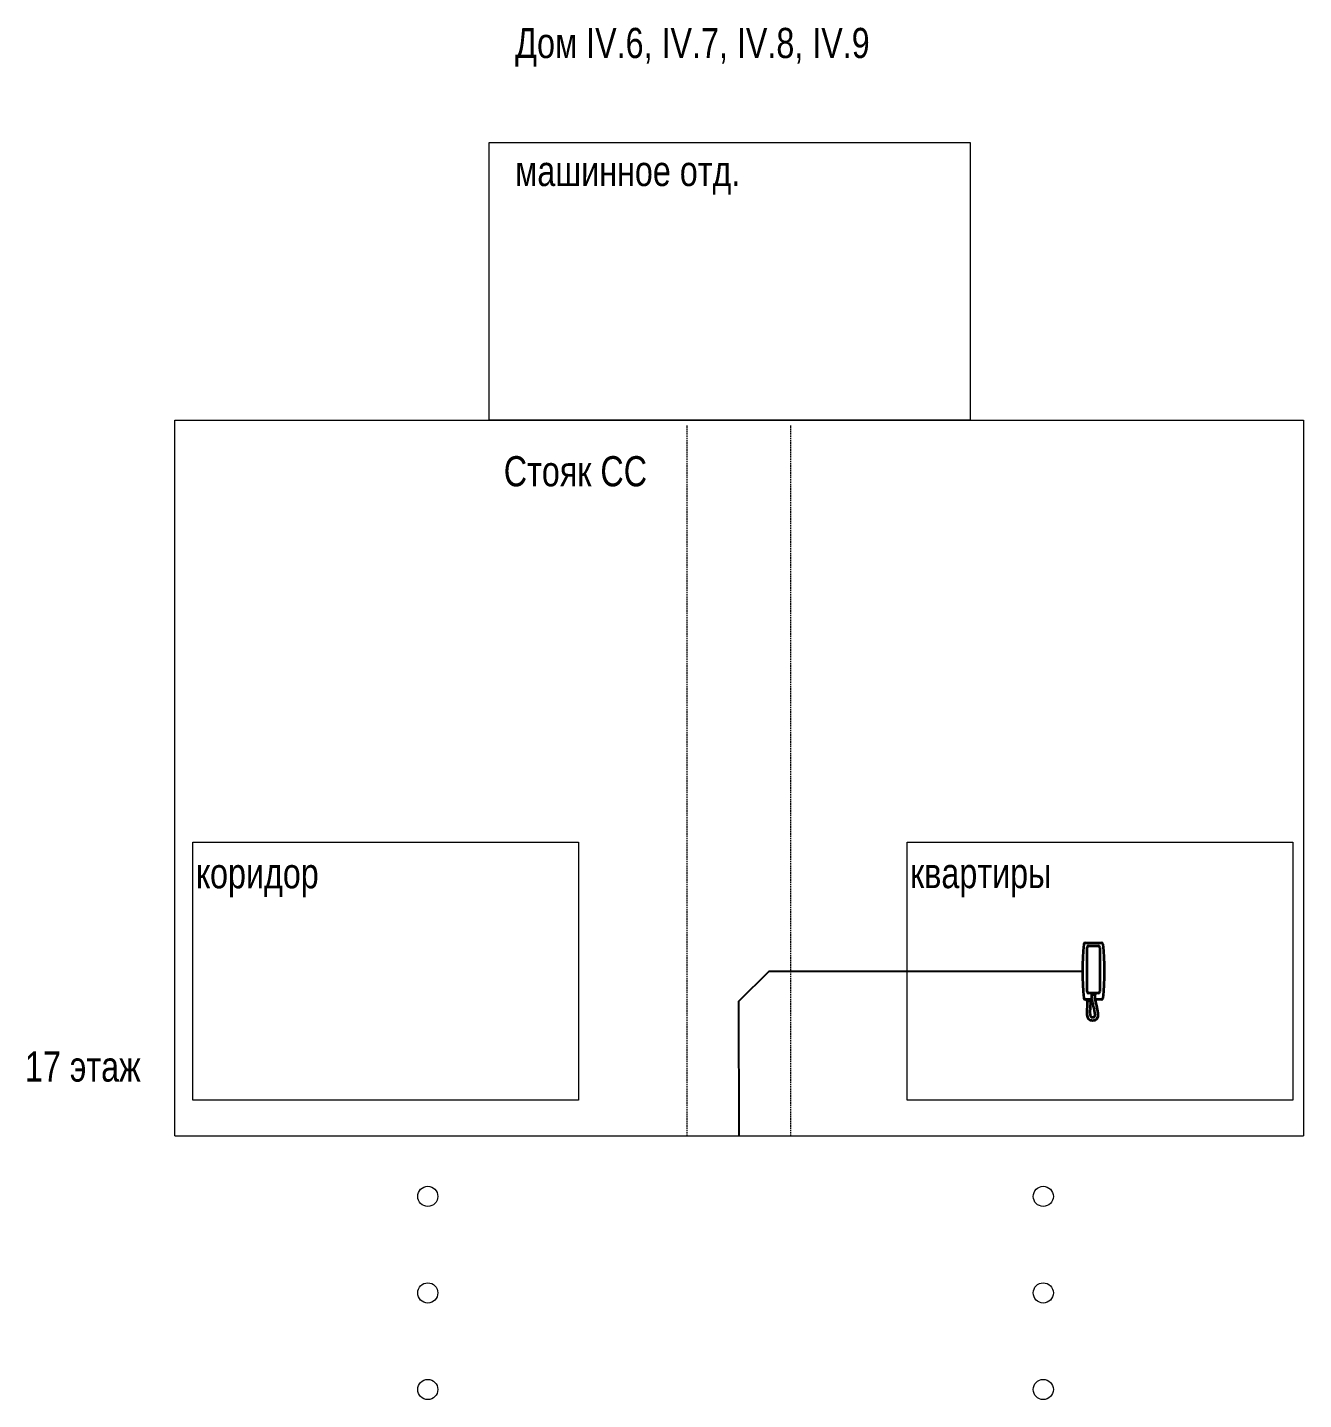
# Model space of a CAD drawing. Header units: millimetres. Extents: x 22492 to 271673, y 243 to 77571.
# Drawn here: x 47949 to 69091, y 52328 to 75066 of the extents above; entities that cross this region are included whole.
import ezdxf

# ---------------------------------------------------------------- set-up
doc = ezdxf.new("R2010")
doc.units = ezdxf.units.MM
doc.linetypes.add('разрез IV.6-9$0$DASHEDX2', pattern=[38.1, 25.4, -12.7])
for name, color, linetype, lineweight in [('Mp.E.LC.00.cable', 30, 'Continuous', 25), ('Mp.E.LC.12.IA-AC.Eq', 6, 'Continuous', 35), ('разрез IV.6-9$0$Mp.XREF', 8, 'Continuous', 0)]:
    doc.layers.add(name, color=color, linetype=linetype, lineweight=lineweight)
doc.styles.add('разрез IV.6-9$0$1-100', font='Fokad_u.shx', dxfattribs={"width": 0.8, "height": 200})
doc.styles.add('разрез IV.6-9$0$разрез домов!!$0$1-100', font='Fokad_u.shx', dxfattribs={"width": 0.8, "height": 200})

msp = doc.modelspace()

# ---------------------------------------------------------------- linework, layer by layer
at = {"layer": 'Mp.E.LC.00.cable'}
msp.add_lwpolyline([(59740.5, 56697.6), (59737.1, 58928.2), (60237.1, 59428.2), (65426.6, 59428.2)], dxfattribs=at)
at = {"layer": 'Mp.E.LC.12.IA-AC.Eq'}
for p, q in [((65476.2, 59898.8), (65743.1, 59898.8)), ((65505.1, 59088.3), (65505.1, 59820.3)), ((65531.2, 59846.5), (65688.1, 59846.5)), ((65714.2, 59820.3), (65714.2, 59088.3)), ((65588.3, 58957.6), (65476.2, 58957.6)), ((65505.1, 58957.6), (65557.4, 58957.6)), ((65505.1, 58931.4), (65505.1, 58957.6)), ((65557.4, 58931.4), (65505.1, 58931.4)), ((65688.1, 59062.2), (65531.2, 59062.2)), ((65557.4, 58957.6), (65557.4, 58931.4)), ((65583.5, 59062.2), (65635.8, 59062.2)), ((65583.5, 59036), (65583.5, 59062.2)), ((65635.8, 59036), (65583.5, 59036)), ((65635.8, 59062.2), (65635.8, 59036)), ((65743.1, 58957.6), (65641.2, 58957.6))]:
    msp.add_line(p, q, dxfattribs=at)
at = {"layer": 'Mp.E.LC.12.IA-AC.Eq', "ltscale": 10}
for centre, radius, start, end in [((69675.1, 59428.2), 4248.5, 173.95767, 186.04233), ((65476.2, 59872.6), 26.1, 90, 173.95767), ((65743.1, 59872.6), 26.1, 6.04233, 90), ((61544.2, 59428.2), 4248.5, 353.95767, 6.04233), ((65476.2, 58983.7), 26.1, 186.04233, 270), ((65743.1, 58983.7), 26.1, 270, 353.95767)]:
    msp.add_arc(centre, radius, start, end, dxfattribs=at)
at = {"layer": 'Mp.E.LC.12.IA-AC.Eq'}
for centre, start, end in [((65531.2, 59820.3), 90, 180), ((65688.1, 59820.3), 0, 90), ((65531.2, 59088.3), 180, 270), ((65688.1, 59088.3), 270, 0)]:
    msp.add_arc(centre, 26.1, start, end, dxfattribs=at)
at = {"layer": 'Mp.E.LC.12.IA-AC.Eq', "ltscale": 10, "start_tangent": (0.0905357, -0.9958932), "end_tangent": (0.071247, 0.9974587)}
msp.add_spline([(65505.1, 58931.4), (65557.4, 58617.7), (65635.8, 58617.7), (65635.8, 59036)], degree=3, dxfattribs=at)
at = {"layer": 'Mp.E.LC.12.IA-AC.Eq', "ltscale": 10}
msp.add_open_spline([(65557.1, 58936.2), (65557.8, 58929.4), (65558.2, 58922.6), (65558.6, 58908.9), (65558.7, 58902.1), (65558.5, 58888.3), (65558.4, 58881.4), (65557.8, 58867.6), (65557.5, 58860.7), (65556.7, 58846.9), (65556.3, 58840), (65555.2, 58823.8), (65554.6, 58814.4), (65553.4, 58796.1), (65552.9, 58787.1), (65552.1, 58769.5), (65551.9, 58760.9), (65551.7, 58746), (65551.8, 58739.4), (65552.3, 58726.9), (65552.6, 58721), (65553.7, 58711), (65554.2, 58706.8), (65555.6, 58699), (65556.3, 58695.4), (65557.9, 58689.6), (65558.6, 58687.2), (65560.1, 58683), (65560.9, 58681.2), (65562.3, 58678.3), (65563, 58677.1), (65564.2, 58675.1), (65564.8, 58674.2), (65565.9, 58672.8), (65566.5, 58672.1), (65567.6, 58671.1), (65568.1, 58670.6), (65569.2, 58669.7), (65569.8, 58669.3), (65571.2, 58668.5), (65572, 58668.1), (65573.3, 58667.5), (65573.7, 58667.4), (65574.4, 58667.1), (65574.7, 58667), (65575.9, 58666.6), (65576.8, 58666.4), (65578.8, 58665.9), (65579.9, 58665.6), (65582.8, 58665.1), (65584.8, 58664.8), (65588.9, 58664.4), (65591.1, 58664.2), (65595.6, 58664.1), (65597.8, 58664.1), (65602.3, 58664.3), (65604.6, 58664.5), (65608.8, 58665), (65610.9, 58665.3), (65614.7, 58666), (65616.4, 58666.5), (65618.4, 58667), (65618.9, 58667.2), (65619.8, 58667.5), (65620.2, 58667.6), (65620.9, 58667.9), (65621.2, 58668), (65622.2, 58668.4), (65622.8, 58668.6), (65624.2, 58669.3), (65624.9, 58669.7), (65626.1, 58670.4), (65626.6, 58670.7), (65627.5, 58671.4), (65627.8, 58671.7), (65628.5, 58672.4), (65628.8, 58672.8), (65629.4, 58673.6), (65629.8, 58674), (65630.5, 58675.1), (65630.8, 58675.8), (65631.5, 58677.3), (65631.9, 58678.2), (65632.7, 58680.2), (65633, 58681.3), (65633.8, 58683.9), (65634.1, 58685.4), (65634.7, 58688.5), (65635, 58690.2), (65635.6, 58694.9), (65635.8, 58698), (65636.1, 58704.7), (65636.1, 58708.3), (65635.9, 58716), (65635.7, 58720.2), (65635, 58728.8), (65634.6, 58733.3), (65633.4, 58742.7), (65632.7, 58747.6), (65630.7, 58760.3), (65629.2, 58768.4), (65625.9, 58785.1), (65624, 58793.7), (65620.1, 58811.4), (65617.9, 58820.4), (65613.6, 58838.8), (65611.3, 58848.1), (65606.8, 58867), (65604.6, 58876.5), (65600.2, 58895.7), (65598, 58905.3), (65594, 58924.6), (65592.2, 58934.3), (65588.8, 58953.6), (65587.3, 58963.3), (65585, 58982.6), (65584, 58992.2), (65583.1, 59009.4), (65582.9, 59017), (65583.1, 59029.7), (65583.3, 59034.7), (65583.6, 59039.7)], degree=3, knots=[0, 0, 0, 0, 32.3034972, 32.3034972, 64.6069944, 64.6069944, 96.9104916, 96.9104916, 129.2139888, 129.2139888, 161.517486, 161.517486, 205.7823495, 205.7823495, 250.0472131, 250.0472131, 294.3120766, 294.3120766, 331.1357657, 331.1357657, 367.9594548, 367.9594548, 398.082653, 398.082653, 428.2058512, 428.2058512, 452.5280334, 452.5280334, 476.8502155, 476.8502155, 497.0088138, 497.0088138, 517.167412, 517.167412, 537.3260103, 537.3260103, 557.4846086, 557.4846086, 577.6432069, 577.6432069, 597.8018051, 597.8018051, 605.0501783, 605.0501783, 611.2571367, 611.2571367, 623.9692099, 623.9692099, 636.681283, 636.681283, 655.7015905, 655.7015905, 674.721898, 674.721898, 693.7422054, 693.7422054, 712.7625129, 712.7625129, 731.7828203, 731.7828203, 750.8031278, 750.8031278, 757.5994382, 757.5994382, 763.3006714, 763.3006714, 769.0019046, 769.0019046, 780.404371, 780.404371, 799.2879037, 799.2879037, 818.1714365, 818.1714365, 837.0549692, 837.0549692, 855.9385019, 855.9385019, 874.8220346, 874.8220346, 893.7055673, 893.7055673, 912.5891001, 912.5891001, 931.4726328, 931.4726328, 950.3561655, 950.3561655, 969.2396982, 969.2396982, 997.4464676, 997.4464676, 1025.6532371, 1025.6532371, 1053.8600065, 1053.8600065, 1082.0667759, 1082.0667759, 1110.2735453, 1110.2735453, 1153.6910472, 1153.6910472, 1197.1085492, 1197.1085492, 1240.5260511, 1240.5260511, 1283.9435531, 1283.9435531, 1327.361055, 1327.361055, 1370.778557, 1370.778557, 1414.1960589, 1414.1960589, 1457.6135609, 1457.6135609, 1501.0310628, 1501.0310628, 1535.4359989, 1535.4359989, 1558.276253, 1558.276253, 1558.276253, 1558.276253], dxfattribs=at)
at = {"layer": 'разрез IV.6-9$0$Mp.XREF'}
for p, q in [((55599.1, 73157.6), (63565, 73157.6)), ((55599.1, 68557.6), (55599.1, 73157.6)), ((63565, 73157.6), (63565, 68557.6)), ((50390.6, 56697.6), (50390.6, 68557.6)), ((50390.6, 68557.6), (69090.5, 68557.6)), ((63565, 68557.6), (55599.1, 68557.6)), ((69090.5, 68557.6), (69090.5, 56697.6)), ((50692.1, 61565.5), (57081, 61565.5)), ((50692.1, 57290.8), (50692.1, 61565.5)), ((57081, 61565.5), (57081, 57290.8)), ((62524.3, 61565.5), (68913.1, 61565.5)), ((62524.3, 57290.8), (62524.3, 61565.5)), ((68913.1, 61565.5), (68913.1, 57290.8)), ((57081, 57290.8), (50692.1, 57290.8)), ((68913.1, 57290.8), (62524.3, 57290.8)), ((50390.6, 56697.6), (69090.5, 56697.6))]:
    msp.add_line(p, q, dxfattribs=at)
at = {"layer": 'разрез IV.6-9$0$Mp.XREF', "linetype": 'разрез IV.6-9$0$DASHEDX2'}
for p, q in [((58881.7, 56697.6), (58881.5, 68478)), ((60598.6, 56697.6), (60598.4, 68478))]:
    msp.add_line(p, q, dxfattribs=at)
at = {"layer": 'разрез IV.6-9$0$Mp.XREF'}
for centre in [(54581.6, 55694.9), (64778.9, 55694.9), (54581.6, 54094.9), (64778.9, 54094.9), (54581.6, 52494.9), (64778.9, 52494.9)]:
    msp.add_circle(centre, 166.9, dxfattribs=at)

# ---------------------------------------------------------------- texts
at = {"layer": 'разрез IV.6-9$0$Mp.XREF', "width": 0.8}
for s, style, p in [('Дом IV.6, IV.7, IV.8, IV.9', 'разрез IV.6-9$0$разрез домов!!$0$1-100', (56029.4, 74558.7)), ('машинное отд.', 'разрез IV.6-9$0$разрез домов!!$0$1-100', (56029.4, 72437.8)), ('Стояк СС', 'разрез IV.6-9$0$1-100', (55840.4, 67461.7)), ('коридор', 'разрез IV.6-9$0$разрез домов!!$0$1-100', (50740.3, 60800.2)), ('квартиры', 'разрез IV.6-9$0$разрез домов!!$0$1-100', (62572.5, 60802.8)), ('17 этаж', 'разрез IV.6-9$0$разрез домов!!$0$1-100', (47908.7, 57596.8))]:
    msp.add_text(s, height=500, dxfattribs=dict(at, style=style)).set_placement(p)

doc.saveas('drawing.dxf')
